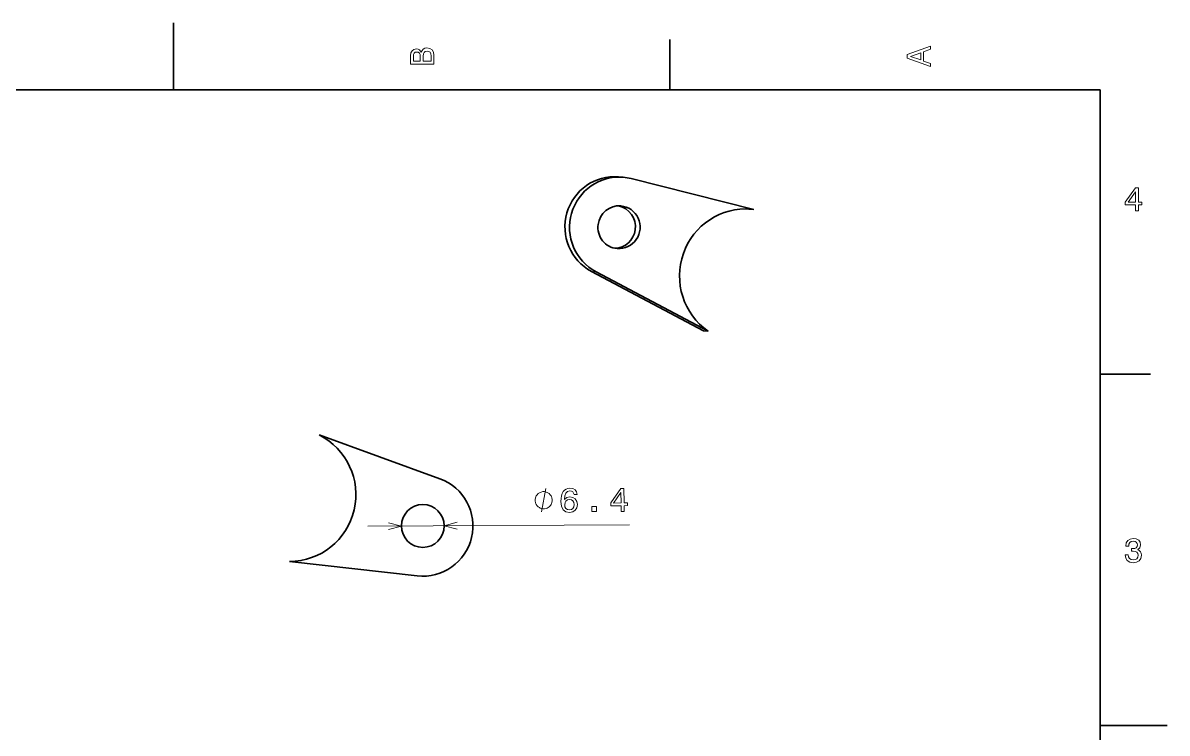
# Model space of a CAD drawing. Extents: x 0 to 297, y 0 to 210.
# Drawn here: x 126 to 297, y 103.9 to 210 of the extents above; entities that cross this region are included whole.
import ezdxf

# ---------------------------------------------------------------- set-up
doc = ezdxf.new("R2010")
doc.units = 0

msp = doc.modelspace()

# ---------------------------------------------------------------- linework, layer by layer
at = {"color": 7, "lineweight": 35, "ltscale": 0.25}
for p, q in [((148.5, 200), (148.5, 210)), ((287, 105), (297, 105))]:
    msp.add_line(p, q, dxfattribs=at)
at = {"color": 7, "lineweight": 35, "ltscale": 0.1875}
for p, q in [((222.699997, 200), (222.699997, 207.5)), ((287, 157.5), (294.5, 157.5))]:
    msp.add_line(p, q, dxfattribs=at)
at = {"color": 7, "lineweight": 35}
for p, q in [((287, 200), (10, 200)), ((287, 10), (287, 200))]:
    msp.add_line(p, q, dxfattribs=at)
at = {"color": 7, "lineweight": 35, "ltscale": 0.017337}
for p, q in [((215.708588, 186.929443), (215.017517, 186.987259)), ((234.533752, 182.172974), (235.224823, 182.115158)), ((228.405487, 163.93454), (227.714417, 163.992355))]:
    msp.add_line(p, q, dxfattribs=at)
at = {"color": 7, "lineweight": 35, "ltscale": 0.472957}
msp.add_line((216.87915, 186.734467), (235.224823, 182.115158), dxfattribs=at)
at = {"color": 7, "lineweight": 35, "ltscale": 0.473869}
for p, q in [((210.96315, 172.862396), (227.714417, 163.992355)), ((211.654205, 172.804596), (228.405487, 163.93454))]:
    msp.add_line(p, q, dxfattribs=at)
at = {"color": 7, "lineweight": 13, "ltscale": 0.017337}
msp.add_line((211.654205, 172.804596), (210.96315, 172.862396), dxfattribs=at)
at = {"color": 7, "lineweight": 35, "ltscale": 0.480039}
for p, q in [((188.31926, 141.86293), (170.272217, 148.420685)), ((184.925018, 127.36026), (165.842209, 129.492477))]:
    msp.add_line(p, q, dxfattribs=at)
at = {"color": 7, "lineweight": 13}
msp.add_line((177.557968, 134.768738), (216.643311, 134.983871), dxfattribs=at)
for points in [[(185.542007, 205.630417), (185.249496, 205.983429), (185.052811, 206.074219), (184.81073, 206.104477), (184.432495, 206.03891), (184.160156, 205.842224), (183.993729, 205.524506), (183.933212, 205.080704), (183.933212, 203.835022), (187.433212, 203.835022), (187.433212, 205.151306), (187.36261, 205.620331), (187.155838, 205.968307), (186.828018, 206.185165), (186.384216, 206.260818), (186.08667, 206.215424), (185.839554, 206.094391), (185.65799, 205.897705)], [(185.385666, 204.984879), (185.385666, 204.298996), (184.351807, 204.298996), (184.351807, 205.025223), (184.382065, 205.297562), (184.472839, 205.489197), (184.629181, 205.605194), (184.86116, 205.645538), (185.093155, 205.600143), (185.254532, 205.479111), (185.355408, 205.272339)], [(187.014618, 205.095825), (187.014618, 204.298996), (185.809296, 204.298996), (185.809296, 205.050446), (185.844589, 205.368164), (185.9505, 205.595108), (186.132065, 205.731277), (186.394302, 205.776657), (186.671692, 205.731277), (186.863327, 205.605194), (186.979324, 205.393372)], [(261.633209, 203.466858), (261.633209, 203.930847), (260.604401, 204.298996), (260.604401, 205.695969), (261.633209, 206.064133), (261.633209, 206.538193), (258.128174, 205.257217), (258.128174, 204.742798)], [(260.17572, 204.460388), (258.632477, 205), (260.17572, 205.539627)], [(292.277374, 181.916794), (292.731262, 181.916794), (292.731262, 182.784225), (293.23056, 182.784225), (293.23056, 183.187683), (292.731262, 183.187683), (292.731262, 185.341141), (292.272339, 185.341141), (290.739197, 183.228027), (290.739197, 182.784225), (292.277374, 182.784225)], [(291.162842, 183.187683), (292.277374, 184.756134), (292.277374, 183.187683)], [(208.838654, 139.497894), (208.740585, 139.905869), (208.517029, 140.20723), (208.173035, 140.396988), (207.728882, 140.460098), (207.431519, 140.423157), (207.17485, 140.325928), (206.948776, 140.168335), (206.758362, 139.945389), (206.608582, 139.667175), (206.499496, 139.328674), (206.431091, 138.929886), (206.413391, 138.480927), (206.498016, 137.765244), (206.747986, 137.247162), (207.148117, 136.936676), (207.693359, 136.833771), (208.182053, 136.927246), (208.55394, 137.166321), (208.793945, 137.540848), (208.877075, 138.015381), (208.788712, 138.494003), (208.554688, 138.86087), (208.195358, 139.090897), (207.751114, 139.169144), (207.272568, 139.065643), (206.916092, 138.776215), (206.988678, 139.331375), (207.147873, 139.730667), (207.393677, 139.969055), (207.736176, 140.051636), (207.988556, 140.01268), (208.180771, 139.907822), (208.307831, 139.73201), (208.374695, 139.495346)], [(215.391678, 136.977005), (215.845566, 136.979507), (215.84079, 137.846924), (216.340057, 137.849686), (216.337845, 138.253128), (215.838562, 138.250381), (215.826721, 140.403809), (215.367798, 140.401276), (213.846298, 138.27977), (213.84874, 137.835968), (215.386902, 137.844437)], [(205.114777, 138.670471), (205.114136, 138.78714), (205.054504, 139.020142), (204.995209, 139.194824), (204.936249, 139.311172), (204.818604, 139.485519), (204.642654, 139.659561), (204.46701, 139.775253), (204.350021, 139.832947), (204.174713, 139.89032), (203.941055, 139.947357), (203.824387, 139.946716), (203.707733, 139.946075), (203.474716, 139.886459), (203.300049, 139.827164), (203.183701, 139.768188), (203.009338, 139.650558), (202.835312, 139.474609), (202.719604, 139.298965), (202.661926, 139.181976), (202.604553, 139.006668), (202.547501, 138.77301), (202.548141, 138.656342), (202.548782, 138.539673), (202.608398, 138.306671), (202.667694, 138.131989), (202.726669, 138.015656), (202.844299, 137.841293), (203.020264, 137.667267), (203.195892, 137.551559), (203.312881, 137.493866), (203.488205, 137.436493), (203.721863, 137.379456), (203.838516, 137.380096), (203.955185, 137.380737), (204.188202, 137.440353), (204.362869, 137.499649), (204.479218, 137.558624), (204.653564, 137.676254), (204.827606, 137.852219), (204.943298, 138.027847), (205.000992, 138.144836), (205.058365, 138.32016), (205.115417, 138.553802)], [(208.387924, 138.007645), (208.334198, 137.689621), (208.194321, 137.446762), (207.968262, 137.284134), (207.686127, 137.232147), (207.388306, 137.280945), (207.160492, 137.436035), (207.012909, 137.677307), (206.965775, 137.994766), (207.014496, 138.307724), (207.154388, 138.545532), (207.385544, 138.698105), (207.697906, 138.755295), (207.970551, 138.701324), (208.188202, 138.556259), (208.330719, 138.320007)], [(214.270142, 138.241745), (215.376053, 139.816299), (215.384689, 138.247879)], [(211.030365, 136.953003), (211.726318, 136.956833), (211.722183, 137.708267), (211.02623, 137.704437)], [(290.729126, 130.51622), (290.729126, 130.480911), (290.809814, 129.996765), (291.046844, 129.633652), (291.420044, 129.401657), (291.914276, 129.315933), (292.438782, 129.401657), (292.832153, 129.623566), (293.08429, 129.976593), (293.175079, 130.430481), (293.134735, 130.728027), (293.023773, 130.970108), (292.842224, 131.156708), (292.600159, 131.292877), (292.927948, 131.565216), (293.043945, 131.998932), (292.968292, 132.392303), (292.751434, 132.68985), (292.398407, 132.87645), (291.914276, 132.942017), (291.460388, 132.861313), (291.112396, 132.63942), (290.885468, 132.286392), (290.809814, 131.817368), (290.809814, 131.782074), (291.258636, 131.782074), (291.299011, 132.104828), (291.430115, 132.336823), (291.641937, 132.478027), (291.939484, 132.528473), (292.201721, 132.488113), (292.393372, 132.382217), (292.509369, 132.210739), (292.554749, 131.97876), (292.509369, 131.731628), (292.388336, 131.565216), (292.176514, 131.46434), (291.889069, 131.434082), (291.692383, 131.439133), (291.692383, 131.04071), (291.939484, 131.050797), (292.257202, 131.005417), (292.494232, 130.884369), (292.635468, 130.687683), (292.685883, 130.430481), (292.630402, 130.13797), (292.484161, 129.921112), (292.252167, 129.784943), (291.944519, 129.739563), (291.626801, 129.789993), (291.394806, 129.941284), (291.248566, 130.183365), (291.193085, 130.51622)]]:
    msp.add_lwpolyline(points, close=True, dxfattribs=at)
for points in [[(203.491089, 136.911514), (204.171814, 140.415314)], [(180.628922, 134.26799), (182.557892, 134.796265), (180.62323, 135.303253)], [(190.88678, 135.359756), (188.957794, 134.831482), (190.892471, 134.324493)]]:
    msp.add_lwpolyline(points, dxfattribs=at)
at = {"color": 7, "lineweight": 35}
msp.add_circle((185.757843, 134.813873), 3.2, dxfattribs=at)
for centre, radius, start, end in [((165.768631, 139.492203), 10, 270.42157, 63.233318), ((185.757843, 134.813873), 7.5, 263.624508, 70.03038)]:
    msp.add_arc(centre, radius, start, end, dxfattribs=at)
for centre, major_axis, start_param, end_param in [((214.392578, 179.513336), (0.625214, 7.473892), 0.0000405501, 2.7435542595), ((215.083649, 179.455521), (0.625214, 7.473892), 0.0000405501, 2.7435542595), ((215.083649, 179.455521), (0.625214, 7.473892), 6.1224091959, 6.2832258573), ((215.083649, 179.455521), (0.266754, 3.188858), 6.283148731, 7.8044789091), ((215.083649, 179.455521), (0.266754, 3.188858), 3.1415560774, 6.283148731), ((214.392578, 179.513336), (0.266754, 3.188858), 4.6628862555, 6.1729632195), ((233.978439, 172.193405), (0.833618, 9.965195), 0.0000521917, 2.624923118), ((233.287369, 172.251221), (0.833618, 9.965195), 6.2410403373, 6.2479639098), ((233.978439, 172.193405), (0.833618, 9.965195), 6.2410403373, 6.2832374989), ((215.083649, 179.455521), (0.266754, 3.188858), 1.5212936019, 3.1415560774), ((214.392578, 179.513336), (0.266754, 3.188858), 3.2518410379, 4.6628862555)]:
    msp.add_ellipse(centre, major_axis=major_axis, ratio=0.984857, start_param=start_param, end_param=end_param, dxfattribs=at)

doc.saveas('drawing.dxf')
